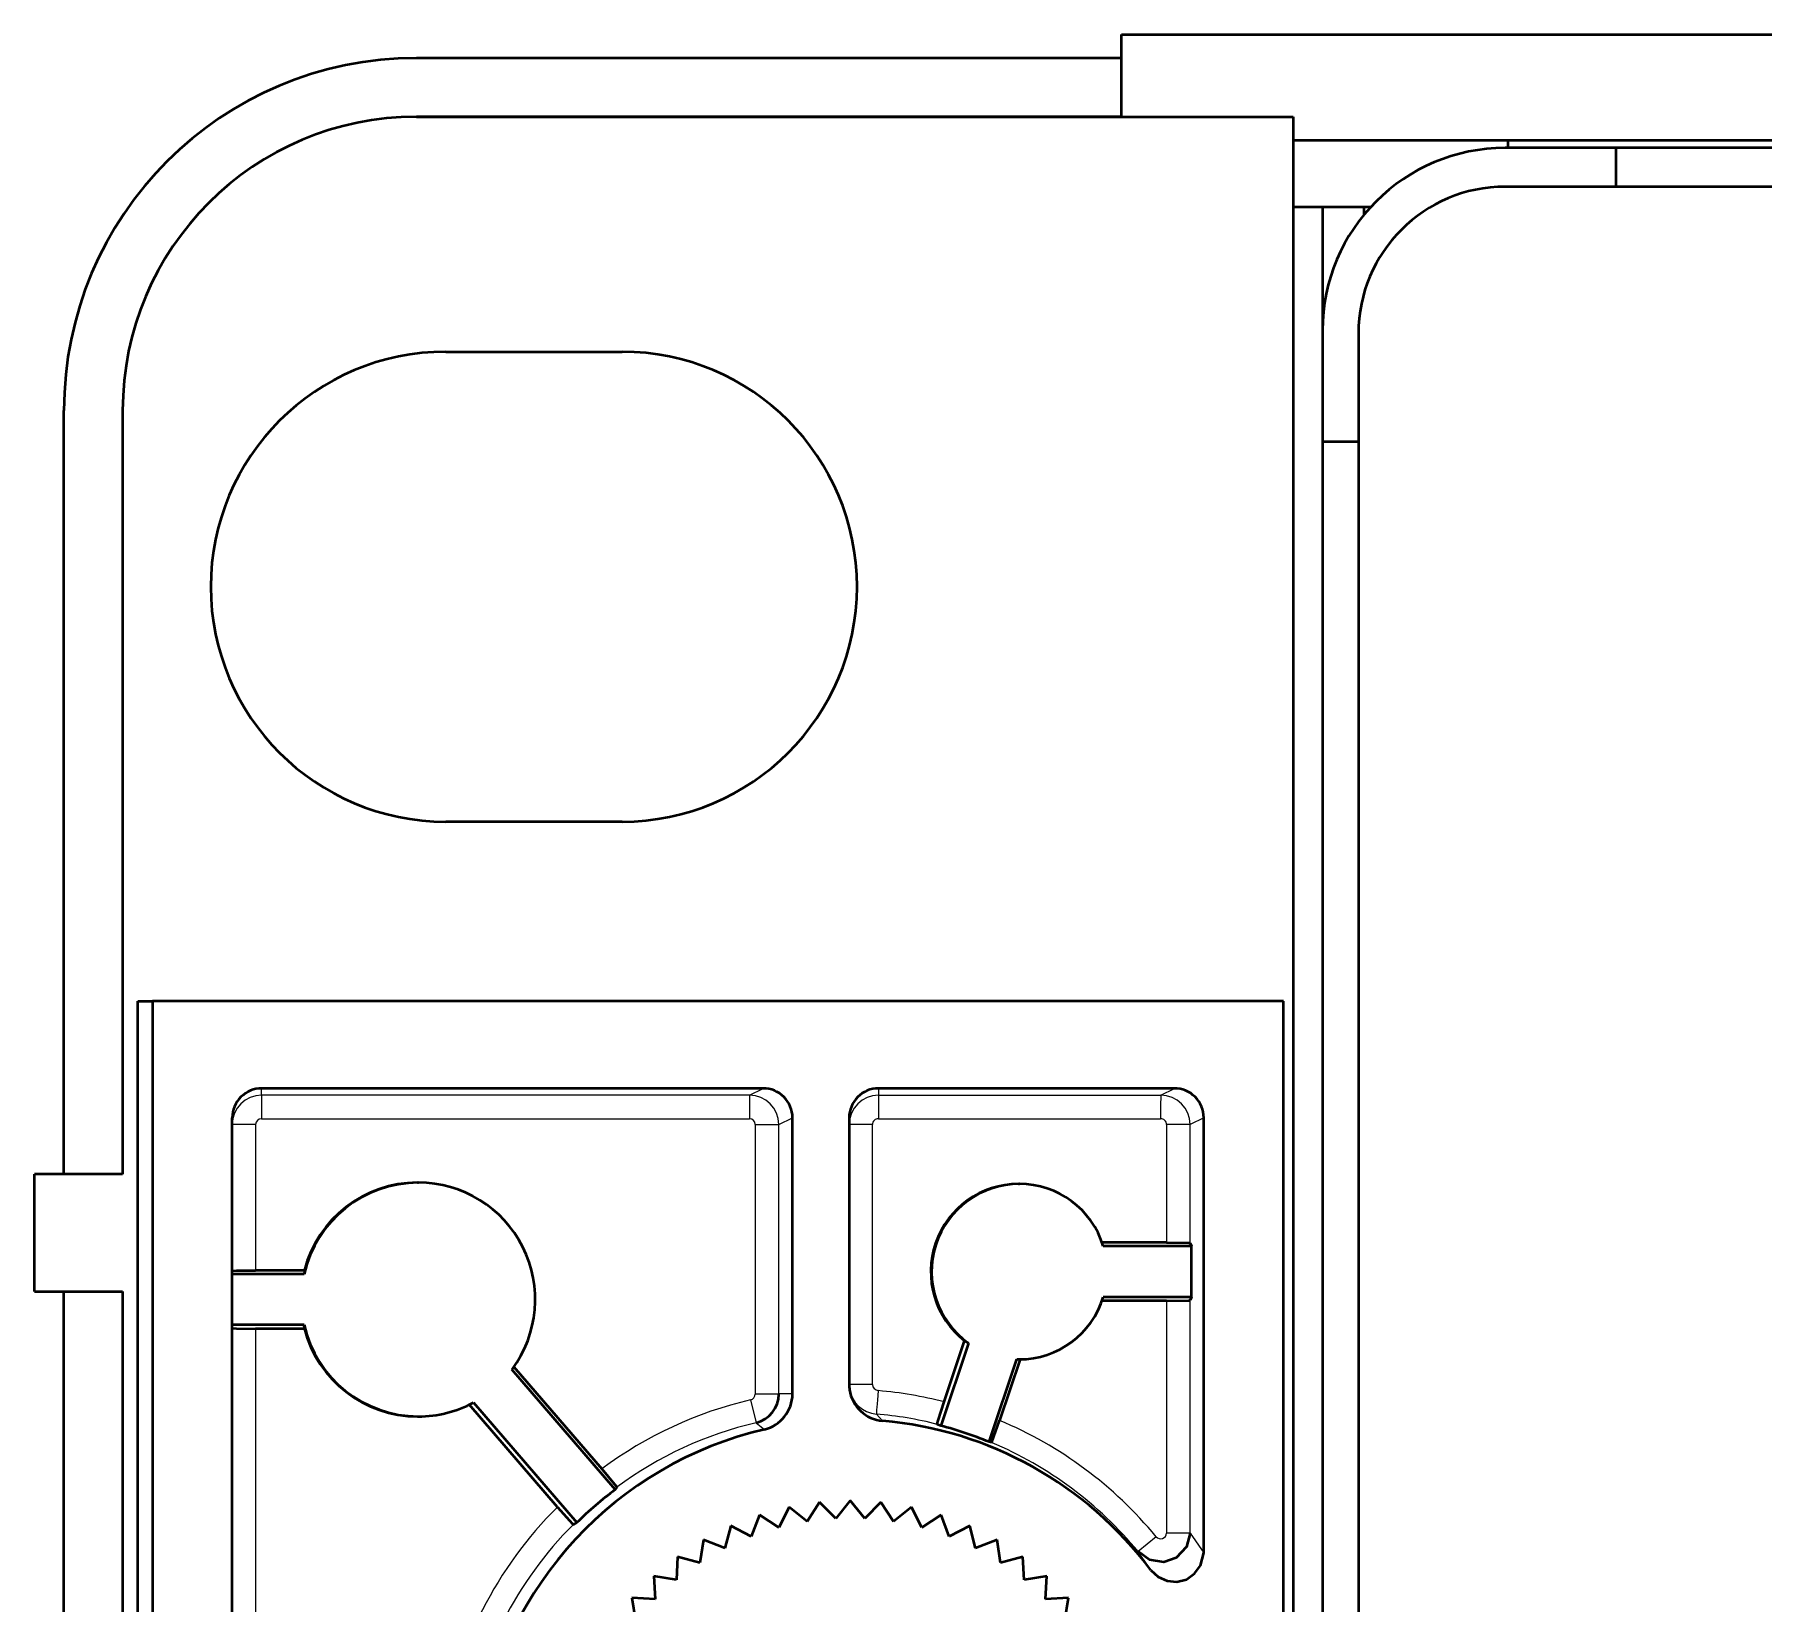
# Model space of a CAD drawing. Extents: x -1334 to -16, y -214 to 699.
# Drawn here: x -1186.37 to -1156.98, y 135.72 to 162.4 of the extents above; entities that cross this region are included whole.
import ezdxf

# ---------------------------------------------------------------- set-up
doc = ezdxf.new("R2010")
doc.units = 0
doc.dimstyles.get("Standard").update_dxf_attribs({"dimtxt": 0.18, "dimasz": 0.18, "dimexe": 0.18, "dimexo": 0.0625, "dimgap": 0.09, "dimtad": 0, "dimtih": 1, "dimtoh": 1, "dimdec": 4, "dimzin": 0, "dimdsep": 46, "dimtxsty": 'Standard', "dimcen": 0.09, "dimadec": 0, "dimazin": 0, "dimtfac": 1, "dimtdec": 4, "dimtofl": 0, "dimtmove": 0, "dimatfit": 3, "dimfxl": 1, "dimtolj": 1, "dimtzin": 0, "dimarcsym": 0})

# ---------------------------------------------------------------- blocks, each defined once
blk = doc.blocks.new('*D2')
at = {"color": 0, "lineweight": -2, "transparency": 16777216}
for p, q in [((-1164.451, 154.84), (-1164.451, -18.919)), ((-795.211, 16.82), (-795.211, -18.919)), ((-1161.951, -17.669), (-797.711, -17.669))]:
    blk.add_line(p, q, dxfattribs=at)
at = {"color": 0, "transparency": 16777216}
for points in [[(-1161.951, -17.252), (-1161.951, -18.086), (-1164.451, -17.669)], [(-797.711, -17.252), (-797.711, -18.086), (-795.211, -17.669)]]:
    blk.add_solid(points, dxfattribs=at)
at = {"layer": 'Defpoints', "color": 0, "transparency": 16777216}
for p in [(-1164.451, 155.465), (-795.211, 17.445), (-795.211, -17.669)]:
    blk.add_point(p, dxfattribs=at)
at = {"color": 0, "transparency": 16777216, "insert": (-982.702, -15.586), "char_height": 2.5, "attachment_point": 5}
blk.add_mtext('369,24', dxfattribs=at)

msp = doc.modelspace()

# ---------------------------------------------------------------- linework, layer by layer
at = {"color": 7, "lineweight": 35, "ltscale": 0.035}
msp.add_line((-1167.875, 160.995), (-1167.875, 162.395), dxfattribs=at)
at = {"color": 7, "lineweight": 35}
for p, q in [((-1167.875, 162.395), (-791.875, 162.395)), ((-1164.951, 160.595), (-794.711, 160.595)), ((-1115.241, 159.805), (-1161.341, 159.805)), ((-1164.951, 159.455), (-1164.951, 13.455)), ((-1163.841, 157.305), (-1163.841, 15.605)), ((-1164.451, 155.465), (-1164.451, 17.445)), ((-1184.617, 104.937), (-1184.617, 145.937)), ((-1184.365, 145.937), (-1184.365, 104.937)), ((-1165.117, 104.937), (-1165.117, 145.937)), ((-1185.875, 31.995), (-1185.875, 140.995)), ((-1184.875, 140.995), (-1184.875, 31.995))]:
    msp.add_line(p, q, dxfattribs=at)
at = {"color": 7, "lineweight": 35, "ltscale": 0.3}
for p, q in [((-1167.875, 161.995), (-1179.875, 161.995)), ((-1167.875, 160.995), (-1179.875, 160.995))]:
    msp.add_line(p, q, dxfattribs=at)
at = {"color": 7, "lineweight": 35, "ltscale": 0.373087}
msp.add_line((-1179.875, 160.995), (-1164.951, 160.995), dxfattribs=at)
at = {"color": 7, "lineweight": 35, "ltscale": 0.038499}
msp.add_line((-1164.951, 160.995), (-1164.951, 159.455), dxfattribs=at)
at = {"color": 7, "lineweight": 35, "ltscale": 0.003248}
msp.add_line((-1161.292, 160.465), (-1161.292, 160.595), dxfattribs=at)
at = {"color": 7, "lineweight": 35, "ltscale": 0.04725}
for p, q in [((-1159.451, 160.465), (-1161.341, 160.465)), ((-1164.451, 157.355), (-1164.451, 155.465))]:
    msp.add_line(p, q, dxfattribs=at)
at = {"color": 7, "lineweight": 35, "ltscale": 0.466498}
msp.add_line((-1140.792, 160.465), (-1159.451, 160.465), dxfattribs=at)
at = {"color": 7, "lineweight": 35, "ltscale": 0.0165}
msp.add_line((-1159.451, 159.805), (-1159.451, 160.465), dxfattribs=at)
at = {"color": 7, "lineweight": 35, "ltscale": 0.0125}
msp.add_line((-1164.451, 159.455), (-1164.951, 159.455), dxfattribs=at)
at = {"color": 7, "lineweight": 35, "ltscale": 0.052432}
msp.add_line((-1164.451, 159.455), (-1164.451, 157.358), dxfattribs=at)
at = {"color": 7, "lineweight": 35, "ltscale": 0.005124}
msp.add_line((-1164.246, 159.455), (-1164.451, 159.455), dxfattribs=at)
at = {"color": 7, "lineweight": 35, "ltscale": 0.012375}
msp.add_line((-1163.751, 159.455), (-1164.246, 159.455), dxfattribs=at)
at = {"color": 7, "lineweight": 35, "ltscale": 0.002902}
msp.add_line((-1163.635, 159.455), (-1163.751, 159.455), dxfattribs=at)
msp.add_line((-1163.635, 159.455), (-1163.751, 159.455), dxfattribs=at)
at = {"color": 7, "lineweight": 35, "ltscale": 0.003357}
msp.add_line((-1163.751, 159.455), (-1163.751, 159.321), dxfattribs=at)
at = {"color": 7, "lineweight": 35, "ltscale": 0.075}
for p, q in [((-1179.375, 156.995), (-1176.375, 156.995)), ((-1176.375, 148.995), (-1179.375, 148.995))]:
    msp.add_line(p, q, dxfattribs=at)
at = {"color": 7, "lineweight": 35, "ltscale": 0.325}
for p, q in [((-1185.875, 142.995), (-1185.875, 155.995)), ((-1184.875, 155.995), (-1184.875, 142.995))]:
    msp.add_line(p, q, dxfattribs=at)
at = {"color": 7, "lineweight": 35, "ltscale": 0.01525}
msp.add_line((-1164.451, 155.465), (-1163.841, 155.465), dxfattribs=at)
at = {"color": 7, "lineweight": 35, "ltscale": 0.006284}
msp.add_line((-1184.617, 145.937), (-1184.365, 145.937), dxfattribs=at)
at = {"color": 7, "lineweight": 35, "ltscale": 0.48121}
msp.add_line((-1165.117, 145.937), (-1184.365, 145.937), dxfattribs=at)
at = {"color": 7, "lineweight": 35, "ltscale": 0.213388}
msp.add_line((-1173.973, 144.455), (-1182.509, 144.455), dxfattribs=at)
at = {"color": 7, "lineweight": 13, "ltscale": 0.002893}
for p, q in [((-1182.509, 144.339), (-1182.509, 144.455)), ((-1172.009, 144.455), (-1172.009, 144.339))]:
    msp.add_line(p, q, dxfattribs=at)
at = {"color": 7, "lineweight": 13, "ltscale": 0.207602}
for p, q in [((-1174.205, 144.339), (-1182.509, 144.339)), ((-1182.511, 143.939), (-1174.207, 143.939))]:
    msp.add_line(p, q, dxfattribs=at)
at = {"color": 7, "lineweight": 13, "ltscale": 0.006469}
for p, q in [((-1174.205, 144.339), (-1173.973, 144.455)), ((-1167.205, 144.339), (-1166.973, 144.455)), ((-1173.705, 143.839), (-1173.473, 143.955)), ((-1166.473, 143.955), (-1166.705, 143.839))]:
    msp.add_line(p, q, dxfattribs=at)
at = {"color": 7, "lineweight": 35, "ltscale": 0.125888}
msp.add_line((-1166.973, 144.455), (-1172.009, 144.455), dxfattribs=at)
at = {"color": 7, "lineweight": 13, "ltscale": 0.120102}
for p, q in [((-1172.009, 144.339), (-1167.205, 144.339)), ((-1172.011, 143.939), (-1167.207, 143.939))]:
    msp.add_line(p, q, dxfattribs=at)
at = {"color": 7, "lineweight": 35, "ltscale": 0.263391}
msp.add_line((-1183.009, 133.419), (-1183.009, 143.955), dxfattribs=at)
at = {"color": 7, "lineweight": 13, "ltscale": 0.009949}
for p, q in [((-1182.611, 143.839), (-1183.009, 143.839)), ((-1172.111, 143.839), (-1172.509, 143.839)), ((-1172.111, 139.416), (-1172.509, 139.416))]:
    msp.add_line(p, q, dxfattribs=at)
at = {"color": 7, "lineweight": 13, "ltscale": 0.062042}
msp.add_line((-1182.611, 143.839), (-1182.611, 141.357), dxfattribs=at)
at = {"color": 7, "lineweight": 13, "ltscale": 0.010052}
for p, q in [((-1174.107, 143.839), (-1173.705, 143.839)), ((-1166.705, 143.839), (-1167.107, 143.839)), ((-1174.107, 139.252), (-1173.705, 139.252)), ((-1166.705, 136.885), (-1167.107, 136.885))]:
    msp.add_line(p, q, dxfattribs=at)
at = {"color": 7, "lineweight": 13, "ltscale": 0.114685}
for p, q in [((-1174.107, 143.839), (-1174.107, 139.252)), ((-1173.705, 139.252), (-1173.705, 143.839))]:
    msp.add_line(p, q, dxfattribs=at)
at = {"color": 7, "lineweight": 35, "ltscale": 0.117578}
msp.add_line((-1173.473, 139.252), (-1173.473, 143.955), dxfattribs=at)
at = {"color": 7, "lineweight": 35, "ltscale": 0.113474}
msp.add_line((-1172.509, 143.955), (-1172.509, 139.416), dxfattribs=at)
at = {"color": 7, "lineweight": 13, "ltscale": 0.110581}
msp.add_line((-1172.111, 139.416), (-1172.111, 143.839), dxfattribs=at)
at = {"color": 7, "lineweight": 13, "ltscale": 0.050161}
msp.add_line((-1167.107, 143.839), (-1167.107, 141.833), dxfattribs=at)
at = {"color": 7, "lineweight": 13, "ltscale": 0.050422}
msp.add_line((-1166.705, 141.822), (-1166.705, 143.839), dxfattribs=at)
at = {"color": 7, "lineweight": 35, "ltscale": 0.185115}
msp.add_line((-1166.473, 136.55), (-1166.473, 143.955), dxfattribs=at)
at = {"color": 7, "lineweight": 35, "ltscale": 0.0375}
for p, q in [((-1184.875, 142.995), (-1186.375, 142.995)), ((-1186.375, 140.995), (-1184.875, 140.995))]:
    msp.add_line(p, q, dxfattribs=at)
at = {"color": 7, "lineweight": 35, "ltscale": 0.05}
msp.add_line((-1186.375, 140.995), (-1186.375, 142.995), dxfattribs=at)
at = {"color": 7, "lineweight": 35, "ltscale": 0.000326538}
for p, q in [((-1179.855, 142.85), (-1179.842, 142.85)), ((-1179.855, 138.87), (-1179.842, 138.87))]:
    msp.add_line(p, q, dxfattribs=at)
at = {"color": 7, "lineweight": 35, "ltscale": 0.000323487}
msp.add_line((-1169.625, 142.828), (-1169.612, 142.828), dxfattribs=at)
at = {"color": 7, "lineweight": 35, "ltscale": 0.027435}
for p, q in [((-1167.107, 141.833), (-1168.204, 141.833)), ((-1167.107, 140.838), (-1168.204, 140.838))]:
    msp.add_line(p, q, dxfattribs=at)
at = {"color": 7, "lineweight": 35, "ltscale": 0.037503}
for p, q in [((-1166.683, 141.768), (-1168.183, 141.768)), ((-1166.683, 140.903), (-1168.183, 140.903))]:
    msp.add_line(p, q, dxfattribs=at)
at = {"color": 7, "lineweight": 35, "ltscale": 0.001474}
for p, q in [((-1166.705, 141.822), (-1166.683, 141.768)), ((-1166.683, 140.903), (-1166.705, 140.848))]:
    msp.add_line(p, q, dxfattribs=at)
at = {"color": 7, "lineweight": 35, "ltscale": 0.021619}
msp.add_line((-1166.683, 140.903), (-1166.683, 141.768), dxfattribs=at)
at = {"color": 7, "lineweight": 35, "ltscale": 0.0306}
for p, q in [((-1181.785, 141.292), (-1183.009, 141.292)), ((-1181.785, 140.428), (-1183.009, 140.428))]:
    msp.add_line(p, q, dxfattribs=at)
at = {"color": 7, "lineweight": 35, "ltscale": 0.020718}
for p, q in [((-1181.782, 141.357), (-1182.611, 141.357)), ((-1181.782, 140.362), (-1182.611, 140.362))]:
    msp.add_line(p, q, dxfattribs=at)
at = {"color": 7, "lineweight": 35, "ltscale": 0.00163}
for p, q in [((-1181.782, 141.357), (-1181.785, 141.292)), ((-1181.782, 140.362), (-1181.785, 140.428))]:
    msp.add_line(p, q, dxfattribs=at)
at = {"color": 7, "lineweight": 13, "ltscale": 0.098805}
msp.add_line((-1167.107, 140.838), (-1167.107, 136.885), dxfattribs=at)
at = {"color": 7, "lineweight": 13, "ltscale": 0.099066}
msp.add_line((-1166.705, 136.885), (-1166.705, 140.848), dxfattribs=at)
at = {"color": 7, "lineweight": 13, "ltscale": 0.170686}
msp.add_line((-1182.611, 140.362), (-1182.611, 133.535), dxfattribs=at)
at = {"color": 7, "lineweight": 35, "ltscale": 0.037104}
for p, q in [((-1170.476, 140.118), (-1170.948, 138.711)), ((-1170.128, 138.436), (-1169.656, 139.843))]:
    msp.add_line(p, q, dxfattribs=at)
at = {"color": 7, "lineweight": 35, "ltscale": 0.027453}
for p, q in [((-1170.893, 139.118), (-1170.544, 140.159)), ((-1169.6, 139.843), (-1169.949, 138.802))]:
    msp.add_line(p, q, dxfattribs=at)
at = {"color": 7, "lineweight": 35, "ltscale": 0.001985}
msp.add_line((-1170.544, 140.159), (-1170.476, 140.118), dxfattribs=at)
at = {"color": 7, "lineweight": 35, "ltscale": 0.067401}
for p, q in [((-1176.489, 137.626), (-1178.248, 139.669)), ((-1178.903, 139.105), (-1177.145, 137.062))]:
    msp.add_line(p, q, dxfattribs=at)
at = {"color": 7, "lineweight": 35, "ltscale": 0.057331}
msp.add_line((-1178.214, 139.715), (-1176.719, 137.977), dxfattribs=at)
at = {"color": 7, "lineweight": 35, "ltscale": 0.000897367}
msp.add_line((-1169.656, 139.843), (-1169.62, 139.843), dxfattribs=at)
at = {"color": 7, "lineweight": 35, "ltscale": 0.000429476}
msp.add_line((-1172.503, 139.341), (-1172.502, 139.324), dxfattribs=at)
at = {"color": 7, "lineweight": 35, "ltscale": 0.057607}
msp.add_line((-1177.473, 137.328), (-1178.976, 139.075), dxfattribs=at)
at = {"color": 7, "lineweight": 13, "ltscale": 0.010012}
msp.add_line((-1174.186, 139.152), (-1174.092, 138.763), dxfattribs=at)
at = {"color": 7, "lineweight": 13, "ltscale": 0.005786}
msp.add_line((-1173.473, 139.252), (-1173.705, 139.252), dxfattribs=at)
at = {"color": 7, "lineweight": 13, "ltscale": 0.004536}
msp.add_line((-1174.092, 138.763), (-1173.95, 138.65), dxfattribs=at)
at = {"color": 7, "lineweight": 13, "ltscale": 0.003911}
msp.add_line((-1171.94, 138.795), (-1172.046, 138.911), dxfattribs=at)
at = {"color": 7, "lineweight": 35, "ltscale": 0.001629}
msp.add_line((-1170.948, 138.711), (-1171.008, 138.735), dxfattribs=at)
at = {"color": 7, "lineweight": 35, "ltscale": 0.001113}
msp.add_line((-1170.085, 138.425), (-1170.128, 138.436), dxfattribs=at)
at = {"color": 7, "lineweight": 35, "ltscale": 0.001215}
msp.add_line((-1176.463, 137.667), (-1176.489, 137.626), dxfattribs=at)
at = {"color": 7, "lineweight": 35, "ltscale": 0.009825}
for p, q in [((-1173.53, 137.328), (-1173.707, 136.977)), ((-1171.967, 137.41), (-1172.244, 137.131))]:
    msp.add_line(p, q, dxfattribs=at)
at = {"color": 7, "lineweight": 35, "ltscale": 0.009821}
for p, q in [((-1173.225, 137.079), (-1173.53, 137.328)), ((-1170.456, 137.005), (-1170.806, 136.825)), ((-1175.813, 135.76), (-1176.206, 135.783))]:
    msp.add_line(p, q, dxfattribs=at)
at = {"color": 7, "lineweight": 35, "ltscale": 0.009824}
for p, q in [((-1173.013, 137.41), (-1173.225, 137.079)), ((-1174.524, 137.005), (-1174.624, 136.625)), ((-1174.174, 136.825), (-1174.524, 137.005)), ((-1170.806, 136.825), (-1170.945, 137.192)), ((-1170.356, 136.625), (-1170.456, 137.005)), ((-1174.99, 136.767), (-1175.05, 136.379)), ((-1169.93, 136.379), (-1169.99, 136.767)), ((-1175.05, 136.379), (-1175.429, 136.482)), ((-1169.551, 136.482), (-1169.93, 136.379)), ((-1169.532, 136.09), (-1169.551, 136.482)), ((-1175.836, 136.153), (-1175.813, 135.76)), ((-1169.167, 135.76), (-1169.144, 136.153)), ((-1176.206, 135.783), (-1176.143, 135.395)), ((-1168.774, 135.783), (-1169.167, 135.76)), ((-1168.838, 135.395), (-1168.774, 135.783))]:
    msp.add_line(p, q, dxfattribs=at)
at = {"color": 7, "lineweight": 35, "ltscale": 0.009823}
for p, q in [((-1172.736, 137.131), (-1173.013, 137.41)), ((-1171.755, 137.079), (-1171.967, 137.41)), ((-1174.035, 137.192), (-1174.174, 136.825)), ((-1173.707, 136.977), (-1174.035, 137.192)), ((-1174.624, 136.625), (-1174.99, 136.767)), ((-1169.99, 136.767), (-1170.356, 136.625)), ((-1175.429, 136.482), (-1175.448, 136.09)), ((-1169.144, 136.153), (-1169.532, 136.09))]:
    msp.add_line(p, q, dxfattribs=at)
at = {"color": 7, "lineweight": 35, "ltscale": 0.009826}
for p, q in [((-1172.49, 137.437), (-1172.736, 137.131)), ((-1171.45, 137.328), (-1171.755, 137.079)), ((-1170.945, 137.192), (-1171.274, 136.977)), ((-1175.448, 136.09), (-1175.836, 136.153))]:
    msp.add_line(p, q, dxfattribs=at)
at = {"color": 7, "lineweight": 35, "ltscale": 0.009822}
for p, q in [((-1172.244, 137.131), (-1172.49, 137.437)), ((-1171.274, 136.977), (-1171.45, 137.328))]:
    msp.add_line(p, q, dxfattribs=at)
at = {"color": 7, "lineweight": 35, "ltscale": 0.001614}
msp.add_line((-1177.145, 137.062), (-1177.202, 137.031), dxfattribs=at)
at = {"color": 7, "lineweight": 13, "ltscale": 0.009961}
msp.add_line((-1167.284, 136.822), (-1167.591, 136.568), dxfattribs=at)
at = {"color": 7, "lineweight": 13, "ltscale": 0.010184}
msp.add_line((-1166.705, 136.885), (-1166.473, 136.55), dxfattribs=at)
at = {"color": 7, "lineweight": 35}
for points in [[(-1167.107, 141.833), (-1166.725, 141.825), (-1166.707, 141.823), (-1166.705, 141.822)], [(-1183.009, 141.347), (-1183.008, 141.348), (-1183, 141.349), (-1182.937, 141.353), (-1182.611, 141.357)], [(-1167.107, 140.838), (-1166.725, 140.845), (-1166.707, 140.847), (-1166.705, 140.848)], [(-1183.009, 140.373), (-1183.008, 140.372), (-1183, 140.371), (-1182.937, 140.367), (-1182.611, 140.362)], [(-1171.008, 138.735), (-1171.009, 138.736), (-1171.008, 138.744), (-1170.994, 138.8), (-1170.893, 139.118)], [(-1170.085, 138.425), (-1170.084, 138.426), (-1170.08, 138.433), (-1169.949, 138.802)], [(-1176.719, 137.977), (-1176.474, 137.683), (-1176.464, 137.669), (-1176.463, 137.667)], [(-1177.473, 137.328), (-1177.217, 137.043), (-1177.204, 137.032), (-1177.203, 137.031), (-1177.202, 137.031)], [(-1166.705, 136.885), (-1166.769, 136.648), (-1166.941, 136.462), (-1167.152, 136.39), (-1167.399, 136.429), (-1167.591, 136.568)], [(-1167.374, 136.251), (-1167.25, 136.137), (-1167.095, 136.07), (-1166.929, 136.054), (-1166.767, 136.095), (-1166.628, 136.194), (-1166.527, 136.332), (-1166.473, 136.55)]]:
    msp.add_lwpolyline(points, dxfattribs=at)
for centre, radius, start, end in [((-1179.875, 155.995), 6, 90, 180), ((-1179.875, 155.995), 5, 90, 180), ((-1161.341, 157.355), 3.11, 90, 180), ((-1161.341, 157.305), 2.5, 90, 180), ((-1179.375, 152.995), 4, 90, 270), ((-1176.375, 152.995), 4, 270, 90), ((-1182.509, 143.955), 0.5, 89.9998, 180.0017), ((-1173.973, 143.955), 0.5, 359.9989, 90.0008), ((-1172.009, 143.955), 0.5, 90.0001, 180.0008), ((-1166.973, 143.955), 0.5, 359.9992, 89.9999), ((-1169.612, 141.335), 1.493, 16.8389, 89.9997), ((-1172.002, 139.416), 0.507, 180, 188.514), ((-1174.215, 139.258), 0.511, 283.9442, 359.2697), ((-1174.099, 139.258), 0.626, 283.7881, 359.4253)]:
    msp.add_arc(centre, radius, start, end, dxfattribs=at)
at = {"color": 7, "lineweight": 13}
for centre, radius, start, end in [((-1182.509, 143.839), 0.5, 90.0011, 179.9995), ((-1182.511, 143.839), 0.1, 89.9682, 179.8495), ((-1174.207, 143.839), 0.1, 359.9673, 89.8486), ((-1172.011, 143.839), 0.0999, 89.9988, 180.0354), ((-1167.207, 143.839), 0.0999, 359.9979, 90.0345), ((-1172.002, 139.416), 0.507, 188.5138, 265.0445), ((-1174.22, 139.26), 0.114, 287.5947, 355.6101), ((-1172.61, 132.432), 6.903, 75.5981, 85.0419), ((-1167.207, 136.885), 0.0996, 219.2895, 0.1805), ((-1175.194, 131.129), 9.348, 33.2289, 35.5778)]:
    msp.add_arc(centre, radius, start, end, dxfattribs=at)
for centre, major_axis, ratio, start_param, end_param in [((-1182.509, 143.939), (0, -0.4), 0.005236, 3.146828, 4.712388), ((-1174.205, 143.939), (0, -0.4), 0.005236, 3.146828, 4.712388), ((-1174.205, 143.839), (0.224, -0.447), 0.999931, 1.107247, 2.678016), ((-1172.009, 143.839), (-0.5, 0), 0.999986, 4.712416, 6.283185), ((-1172.009, 143.939), (0, -0.4), 0.005236, 3.146828, 4.712388), ((-1167.205, 143.939), (0, -0.4), 0.005236, 3.146828, 4.712388), ((-1167.205, 143.839), (-0.224, 0.447), 0.999931, 4.24884, 5.819609), ((-1172.004, 139.416), (0, -0.107), 0.999986, 4.71258, 6.196894), ((-1172.609, 132.437), (-0.001, -6.898), 0.999986, 3.372392, 3.78006), ((-1172.011, 139.309), (0.035, 0.398), 0.005216, 1.571248, 3.138117), ((-1172.607, 132.437), (0.001, 6.498), 0.999986, 0.2308, 0.635623), ((-1172.607, 132.437), (-0.001, -6.498), 0.999986, 2.893211, 3.05531), ((-1172.609, 132.437), (-0.001, -6.898), 0.999986, 2.259871, 2.745992), ((-1172.607, 132.437), (0.001, 6.498), 0.999986, 5.401464, 5.88474), ((-1172.609, 132.437), (-0.001, -6.898), 0.999986, 3.924435, 4.554784), ((-1172.607, 132.437), (0.001, 6.498), 0.999986, 0.785686, 1.413192)]:
    msp.add_ellipse(centre, major_axis=major_axis, ratio=ratio, start_param=start_param, end_param=end_param, dxfattribs=at)
at = {"color": 7, "lineweight": 35}
for centre, major_axis, start_param, end_param in [((-1179.842, 140.86), (0, -1.99), 3.141784, 4.493566), ((-1179.855, 140.86), (0, 1.99), 0.000191, 1.318307), ((-1179.842, 140.86), (0, -1.99), 0.929669, 3.141784), ((-1169.625, 141.335), (0, 1.493), 0.000191, 2.478342), ((-1169.612, 141.335), (0, -1.493), 3.141784, 5.665869), ((-1169.612, 141.335), (0, -1.493), 0.000191, 1.277084), ((-1179.842, 140.86), (0, -1.99), 4.931594, 6.283376), ((-1179.855, 140.86), (0, 1.99), 1.823667, 3.141784), ((-1169.612, 141.335), (0, -1.493), 6.253675, 6.283376), ((-1171.886, 139.416), (0, -0.623), 4.71258, 4.861011), ((-1179.842, 140.86), (0, -1.99), 0.000191, 0.49164), ((-1171.886, 139.416), (0, -0.623), 4.861011, 6.196895), ((-1172.491, 132.437), (0.001, 6.382), 5.353161, 6.196902), ((-1172.491, 132.437), (-0.001, -6.382), 3.372392, 4.554784), ((-1172.596, 132.437), (0.001, 6.487), 5.89307, 6.026474), ((-1172.596, 132.437), (0.001, 6.487), 0.643953, 0.777357)]:
    msp.add_ellipse(centre, major_axis=major_axis, ratio=0.999986, start_param=start_param, end_param=end_param, dxfattribs=at)

# ---------------------------------------------------------------- dimensions: what is measured, and where the dimension line sits
dim = msp.add_linear_dim(base=(-795.211, -17.669), p1=(-1164.451, 155.465), p2=(-795.211, 17.445), dimstyle='Standard', override={"dimtxt": 2.5, "dimasz": 2.5, "dimexe": 1.25, "dimexo": 0.625, "dimgap": 0.625, "dimtad": 1, "dimtih": 0, "dimtoh": 0, "dimdec": 2, "dimzin": 8, "dimdsep": 44, "dimcen": 2.5, "dimtdec": 2, "dimtofl": 1, "dimatfit": 0, "dimtolj": 0, "dimtzin": 8})
dim.commit()
dim.dimension.update_dxf_attribs({"geometry": '*D2', "text_midpoint": (-982.702, -17.669), "dimtype": 160})

doc.saveas('drawing.dxf')
